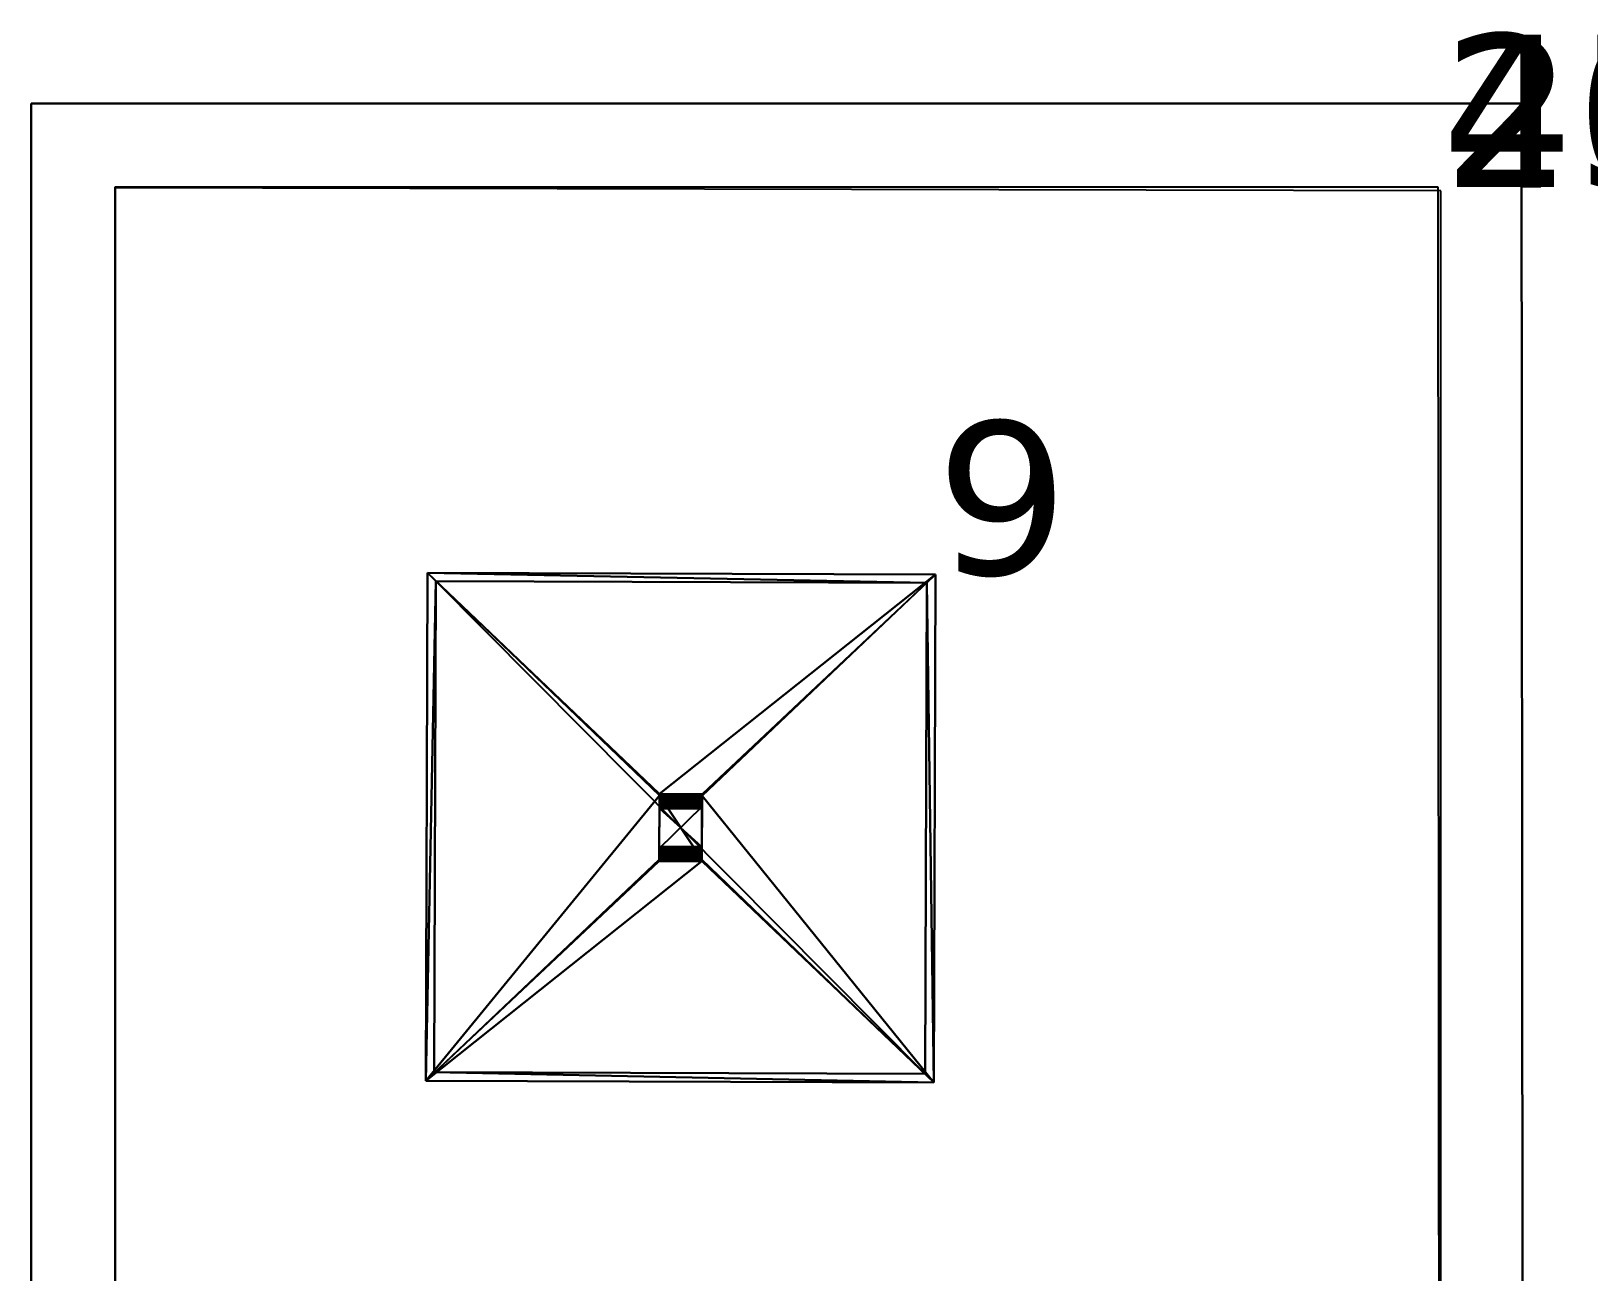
# Model space of a CAD drawing. Header units: inches. Extents: x 0 to 80, y -15 to 299.
# Drawn here: x 19.023 to 20.853, y -8.066 to -6.608 of the extents above; entities that cross this region are included whole.
import ezdxf

# ---------------------------------------------------------------- set-up
doc = ezdxf.new("R2010")
doc.units = ezdxf.units.IN
doc.header["$MEASUREMENT"] = 0
for name, color, linetype, true_color in [('DLX_BLD0_CALC', 3, 'Continuous', 0x00ff00), ('DLX_BLD0_CONT', 7, 'Continuous', 0x969696), ('DLX_BLD0_LUM', 7, 'Continuous', 0xffd400), ('DLX_BLD0_LUMKEY_IDX', 7, 'Continuous', 0x969696), ('DLX_BLD0_RESKEY_IDX', 7, 'Continuous', 0x707070), ('DLX_BLD0_ROOF', 7, 'Continuous', 0x7f7f7f)]:
    doc.layers.add(name, color=color, linetype=linetype, true_color=true_color)
doc.styles.add('TableTextStyle', font='')
doc.styles.get('TableTextStyle').set_extended_font_data('VERDANA.TTF')

msp = doc.modelspace()

# ---------------------------------------------------------------- linework, layer by layer
at = {"layer": 'DLX_BLD0_CALC'}
for points in [[(20.6763, -6.7913, 0), (19.121, -6.7913, 0)], [(19.121, -6.7913, 0), (19.121, -10.8179, 0)], [(20.6802, -11.7192, 0), (20.6763, -6.7913, 0)], [(20.6796, -6.7957, 0), (19.1216, -6.7921, 0)], [(19.1216, -6.7921, 0), (19.1216, -10.8186, 0)], [(20.6796, -11.7186, 0), (20.6796, -6.7957, 0)]]:
    msp.add_polyline3d(points, dxfattribs=at)
at = {"layer": 'DLX_BLD0_CONT'}
for points in [[(20.7743, -6.6931, 0), (19.0228, -6.6931, 0)], [(19.0228, -6.6931, 0), (19.0228, -10.7204, 0)], [(20.7784, -11.8176, 0), (20.7743, -6.6931, 0)]]:
    msp.add_polyline3d(points, dxfattribs=at)
at = {"layer": 'DLX_BLD0_LUM'}
for points in [[(19.4885, -7.2444, 0), (19.4865, -7.8414, 0)], [(19.4865, -7.8414, 0), (19.4885, -7.2444, 0)], [(19.4865, -7.8414, 0), (19.4885, -7.2444, 0)], [(19.4885, -7.2444, 0), (19.4865, -7.8414, 0)], [(19.4885, -7.2444, 0), (19.4865, -7.8414, 0)], [(19.4865, -7.8414, 0), (19.4885, -7.2444, 0)], [(20.0855, -7.2464, 0), (19.4885, -7.2444, 0)], [(19.4885, -7.2444, 0), (20.0855, -7.2464, 0)], [(19.4885, -7.2444, 0), (19.4885, -7.2444, 0)], [(19.4885, -7.2444, 0), (20.0855, -7.2464, 0)], [(20.0855, -7.2464, 0), (19.4885, -7.2444, 0)], [(19.4885, -7.2444, 0), (19.4885, -7.2444, 0)], [(19.7612, -7.5063, 0), (19.4885, -7.2444, 0)], [(20.0855, -7.2464, 0), (19.4885, -7.2444, 0)], [(19.4885, -7.2444, 0), (19.7612, -7.5043, 0)], [(19.4885, -7.2444, 0), (19.7612, -7.5063, 0)], [(19.7612, -7.5043, 0), (19.4885, -7.2444, 0)], [(19.4885, -7.2444, 0), (19.4985, -7.2544, 0)], [(20.0755, -7.2564, 0), (19.4885, -7.2444, 0)], [(19.4885, -7.2444, 0), (20.0855, -7.2464, 0)], [(19.4885, -7.2444, 0), (20.0755, -7.2564, 0)], [(19.4985, -7.2544, 0), (19.4885, -7.2444, 0)], [(19.7612, -7.5043, 0), (20.0855, -7.2464, 0)], [(20.0855, -7.2464, 0), (19.7612, -7.5043, 0)], [(20.0855, -7.2464, 0), (19.8112, -7.5065, 0)], [(19.8112, -7.5065, 0), (20.0855, -7.2464, 0)], [(20.0855, -7.2464, 0), (19.8112, -7.5045, 0)], [(19.8112, -7.5045, 0), (20.0855, -7.2464, 0)], [(20.0855, -7.2464, 0), (20.0755, -7.2564, 0)], [(20.0755, -7.2564, 0), (20.0855, -7.2464, 0)], [(20.0835, -7.8434, 0), (20.0855, -7.2464, 0)], [(20.0855, -7.2464, 0), (20.0835, -7.8434, 0)], [(20.0855, -7.2464, 0), (20.0835, -7.8434, 0)], [(20.0835, -7.8434, 0), (20.0855, -7.2464, 0)], [(20.0835, -7.8434, 0), (20.0855, -7.2464, 0)], [(20.0855, -7.2464, 0), (20.0835, -7.8434, 0)], [(20.0855, -7.2464, 0), (20.0855, -7.2464, 0)], [(20.0855, -7.2464, 0), (20.0855, -7.2464, 0)], [(19.4985, -7.2544, 0), (19.4865, -7.8414, 0)], [(19.4865, -7.8414, 0), (19.4985, -7.2544, 0)], [(19.4966, -7.8314, 0), (19.4985, -7.2544, 0)], [(19.4985, -7.2544, 0), (19.4966, -7.8314, 0)], [(19.4966, -7.8314, 0), (19.4985, -7.2544, 0)], [(19.4966, -7.8314, 0), (19.4985, -7.2544, 0)], [(19.4985, -7.2544, 0), (19.4966, -7.8314, 0)], [(19.4985, -7.2544, 0), (19.4966, -7.8314, 0)], [(20.0736, -7.8334, 0), (19.4985, -7.2544, 0)], [(19.4985, -7.2544, 0), (20.0755, -7.2564, 0)], [(19.4985, -7.2544, 0), (20.0736, -7.8334, 0)], [(19.4985, -7.2544, 0), (19.4985, -7.2544, 0)], [(20.0755, -7.2564, 0), (19.4985, -7.2544, 0)], [(19.4985, -7.2544, 0), (20.0755, -7.2564, 0)], [(19.4985, -7.2544, 0), (19.4985, -7.2544, 0)], [(19.4985, -7.2544, 0), (20.0755, -7.2564, 0)], [(20.0755, -7.2564, 0), (19.4985, -7.2544, 0)], [(20.0755, -7.2564, 0), (19.4985, -7.2544, 0)], [(20.0755, -7.2564, 0), (20.0736, -7.8334, 0)], [(20.0736, -7.8334, 0), (20.0755, -7.2564, 0)], [(20.0755, -7.2564, 0), (20.0736, -7.8334, 0)], [(20.0755, -7.2564, 0), (20.0736, -7.8334, 0)], [(20.0736, -7.8334, 0), (20.0755, -7.2564, 0)], [(20.0736, -7.8334, 0), (20.0755, -7.2564, 0)], [(20.0755, -7.2564, 0), (20.0755, -7.2564, 0)], [(20.0755, -7.2564, 0), (20.0755, -7.2564, 0)], [(20.0755, -7.2564, 0), (20.0835, -7.8434, 0)], [(20.0835, -7.8434, 0), (20.0755, -7.2564, 0)], [(19.7612, -7.5043, 0), (19.7612, -7.5063, 0)], [(19.7612, -7.5063, 0), (19.7612, -7.5043, 0)], [(19.7612, -7.5043, 0), (19.7612, -7.5043, 0)], [(19.7612, -7.5043, 0), (19.7612, -7.5063, 0)], [(19.7612, -7.5063, 0), (19.7612, -7.5043, 0)], [(19.7612, -7.5043, 0), (19.7612, -7.5063, 0)], [(19.7612, -7.5065, 0), (19.7612, -7.5043, 0)], [(19.7612, -7.5045, 0), (19.7612, -7.5043, 0)], [(19.7612, -7.5043, 0), (19.7612, -7.5065, 0)], [(19.7612, -7.5043, 0), (19.8112, -7.5047, 0)], [(19.8112, -7.5045, 0), (19.7612, -7.5043, 0)], [(19.8112, -7.5047, 0), (19.7612, -7.5043, 0)], [(19.7612, -7.5043, 0), (19.7612, -7.5045, 0)], [(19.8112, -7.5045, 0), (19.7612, -7.5043, 0)], [(19.7612, -7.5043, 0), (19.8112, -7.5045, 0)], [(19.7612, -7.5043, 0), (19.7612, -7.5043, 0)], [(19.7612, -7.5043, 0), (19.8112, -7.5045, 0)], [(19.8112, -7.5045, 0), (19.7612, -7.5043, 0)], [(19.7612, -7.5043, 0), (19.8112, -7.5045, 0)], [(19.7612, -7.5063, 0), (19.7612, -7.5043, 0)], [(19.7612, -7.5045, 0), (19.7612, -7.5065, 0)], [(19.7612, -7.5072, 0), (19.7612, -7.5045, 0)], [(19.7612, -7.5065, 0), (19.7612, -7.5045, 0)], [(19.7612, -7.5052, 0), (19.7612, -7.5045, 0)], [(19.7612, -7.5045, 0), (19.7612, -7.5072, 0)], [(19.7612, -7.5045, 0), (19.8112, -7.5054, 0)], [(19.8112, -7.5047, 0), (19.7612, -7.5045, 0)], [(19.7612, -7.5045, 0), (19.8112, -7.5047, 0)], [(19.8112, -7.5054, 0), (19.7612, -7.5045, 0)], [(19.7612, -7.5045, 0), (19.7612, -7.5052, 0)], [(19.7612, -7.5052, 0), (19.7612, -7.5072, 0)], [(19.7612, -7.5083, 0), (19.7612, -7.5052, 0)], [(19.7612, -7.5072, 0), (19.7612, -7.5052, 0)], [(19.7612, -7.5063, 0), (19.7612, -7.5052, 0)], [(19.7612, -7.5052, 0), (19.7612, -7.5083, 0)], [(19.7612, -7.5052, 0), (19.8112, -7.5065, 0)], [(19.8112, -7.5054, 0), (19.7612, -7.5052, 0)], [(19.7612, -7.5052, 0), (19.8112, -7.5054, 0)], [(19.8112, -7.5065, 0), (19.7612, -7.5052, 0)], [(19.7612, -7.5052, 0), (19.7612, -7.5063, 0)], [(19.8112, -7.5054, 0), (19.8111, -7.5085, 0)], [(19.8111, -7.5085, 0), (19.8112, -7.5054, 0)], [(19.8112, -7.5047, 0), (19.8112, -7.5045, 0)], [(19.8112, -7.5045, 0), (19.8112, -7.5045, 0)], [(19.8112, -7.5045, 0), (19.8112, -7.5045, 0)], [(19.8112, -7.5045, 0), (19.8112, -7.5065, 0)], [(19.8112, -7.5065, 0), (19.8112, -7.5045, 0)], [(19.8112, -7.5045, 0), (19.8112, -7.5065, 0)], [(19.8112, -7.5065, 0), (19.8112, -7.5045, 0)], [(19.8112, -7.5045, 0), (19.8112, -7.5067, 0)], [(19.8112, -7.5065, 0), (19.8112, -7.5045, 0)], [(19.8112, -7.5067, 0), (19.8112, -7.5045, 0)], [(19.8112, -7.5045, 0), (19.8112, -7.5047, 0)], [(19.8112, -7.5045, 0), (19.8112, -7.5065, 0)], [(19.8112, -7.5054, 0), (19.8112, -7.5047, 0)], [(19.8112, -7.5047, 0), (19.8112, -7.5074, 0)], [(19.8112, -7.5067, 0), (19.8112, -7.5047, 0)], [(19.8112, -7.5047, 0), (19.8112, -7.5067, 0)], [(19.8112, -7.5074, 0), (19.8112, -7.5047, 0)], [(19.8112, -7.5047, 0), (19.8112, -7.5054, 0)], [(19.8112, -7.5065, 0), (19.8112, -7.5054, 0)], [(19.8112, -7.5074, 0), (19.8112, -7.5054, 0)], [(19.8112, -7.5054, 0), (19.8112, -7.5074, 0)], [(19.8112, -7.5054, 0), (19.8112, -7.5065, 0)], [(19.4865, -7.8414, 0), (19.7612, -7.5063, 0)], [(19.7612, -7.5063, 0), (19.4865, -7.8414, 0)], [(19.7612, -7.5063, 0), (19.7609, -7.5813, 0)], [(19.7609, -7.5813, 0), (19.7612, -7.5063, 0)], [(19.7609, -7.5683, 0), (19.7611, -7.5193, 0)], [(19.7611, -7.5193, 0), (19.7609, -7.5683, 0)], [(19.8111, -7.5195, 0), (19.7609, -7.5683, 0)], [(19.7609, -7.5683, 0), (19.8111, -7.5195, 0)], [(19.761, -7.5663, 0), (19.7611, -7.5193, 0)], [(19.7611, -7.5193, 0), (19.761, -7.5663, 0)], [(19.7611, -7.5213, 0), (19.761, -7.5663, 0)], [(19.761, -7.5663, 0), (19.7611, -7.5213, 0)], [(19.7611, -7.5098, 0), (19.7612, -7.5063, 0)], [(19.7612, -7.5063, 0), (19.7611, -7.5098, 0)], [(19.7612, -7.5078, 0), (19.7611, -7.5098, 0)], [(19.7611, -7.5117, 0), (19.7612, -7.5078, 0)], [(19.7611, -7.5098, 0), (19.7612, -7.5078, 0)], [(19.7611, -7.5097, 0), (19.7612, -7.5078, 0)], [(19.7612, -7.5078, 0), (19.7611, -7.5117, 0)], [(19.7612, -7.5078, 0), (19.7611, -7.5097, 0)], [(19.7612, -7.5083, 0), (19.7611, -7.5098, 0)], [(19.7611, -7.5098, 0), (19.7612, -7.5083, 0)], [(19.7611, -7.5117, 0), (19.7611, -7.5097, 0)], [(19.7611, -7.5118, 0), (19.7611, -7.5097, 0)], [(19.7611, -7.5097, 0), (19.7611, -7.5117, 0)], [(19.7611, -7.5097, 0), (19.8111, -7.512, 0)], [(19.8111, -7.5098, 0), (19.7611, -7.5097, 0)], [(19.7611, -7.5097, 0), (19.8111, -7.5098, 0)], [(19.8111, -7.512, 0), (19.7611, -7.5097, 0)], [(19.7611, -7.5097, 0), (19.7611, -7.5118, 0)], [(19.7611, -7.5098, 0), (19.7611, -7.5117, 0)], [(19.8111, -7.51, 0), (19.7611, -7.5098, 0)], [(19.7611, -7.5117, 0), (19.7611, -7.5098, 0)], [(19.7611, -7.5098, 0), (19.8111, -7.5118, 0)], [(19.8111, -7.5118, 0), (19.7611, -7.5098, 0)], [(19.7611, -7.5098, 0), (19.8111, -7.51, 0)], [(19.7611, -7.5118, 0), (19.7611, -7.5117, 0)], [(19.7611, -7.5117, 0), (19.7611, -7.5138, 0)], [(19.7611, -7.5117, 0), (19.7611, -7.5118, 0)], [(19.8111, -7.5118, 0), (19.7611, -7.5117, 0)], [(19.7611, -7.5138, 0), (19.7611, -7.5117, 0)], [(19.7611, -7.5117, 0), (19.8111, -7.514, 0)], [(19.8111, -7.514, 0), (19.7611, -7.5117, 0)], [(19.7611, -7.5117, 0), (19.8111, -7.5118, 0)], [(19.7611, -7.5138, 0), (19.7611, -7.5118, 0)], [(19.7611, -7.5142, 0), (19.7611, -7.5118, 0)], [(19.7611, -7.5118, 0), (19.7611, -7.5138, 0)], [(19.7611, -7.5118, 0), (19.8111, -7.5143, 0)], [(19.8111, -7.512, 0), (19.7611, -7.5118, 0)], [(19.7611, -7.5118, 0), (19.8111, -7.512, 0)], [(19.8111, -7.5143, 0), (19.7611, -7.5118, 0)], [(19.7611, -7.5118, 0), (19.7611, -7.5142, 0)], [(19.7611, -7.5142, 0), (19.7611, -7.5138, 0)], [(19.7611, -7.5138, 0), (19.7611, -7.5162, 0)], [(19.7611, -7.5138, 0), (19.7611, -7.5142, 0)], [(19.8111, -7.514, 0), (19.7611, -7.5138, 0)], [(19.7611, -7.5162, 0), (19.7611, -7.5138, 0)], [(19.7611, -7.5138, 0), (19.8111, -7.5163, 0)], [(19.8111, -7.5163, 0), (19.7611, -7.5138, 0)], [(19.7611, -7.5138, 0), (19.8111, -7.514, 0)], [(19.7611, -7.5162, 0), (19.7611, -7.5142, 0)], [(19.7611, -7.5167, 0), (19.7611, -7.5142, 0)], [(19.7611, -7.5142, 0), (19.7611, -7.5162, 0)], [(19.7611, -7.5142, 0), (19.8111, -7.5169, 0)], [(19.8111, -7.5143, 0), (19.7611, -7.5142, 0)], [(19.7611, -7.5142, 0), (19.8111, -7.5143, 0)], [(19.8111, -7.5169, 0), (19.7611, -7.5142, 0)], [(19.7611, -7.5142, 0), (19.7611, -7.5167, 0)], [(19.7611, -7.5167, 0), (19.7611, -7.5162, 0)], [(19.7611, -7.5162, 0), (19.7611, -7.5187, 0)], [(19.7611, -7.5162, 0), (19.7611, -7.5167, 0)], [(19.8111, -7.5163, 0), (19.7611, -7.5162, 0)], [(19.7611, -7.5187, 0), (19.7611, -7.5162, 0)], [(19.7611, -7.5162, 0), (19.8111, -7.5189, 0)], [(19.8111, -7.5189, 0), (19.7611, -7.5162, 0)], [(19.7611, -7.5162, 0), (19.8111, -7.5163, 0)], [(19.7611, -7.5187, 0), (19.7611, -7.5167, 0)], [(19.7611, -7.5193, 0), (19.7611, -7.5167, 0)], [(19.7611, -7.5167, 0), (19.7611, -7.5187, 0)], [(19.7611, -7.5167, 0), (19.7611, -7.5193, 0)], [(19.8111, -7.5169, 0), (19.7611, -7.5167, 0)], [(19.7611, -7.5167, 0), (19.8111, -7.5169, 0)], [(19.8111, -7.5169, 0), (19.7611, -7.5193, 0)], [(19.7611, -7.5193, 0), (19.8111, -7.5169, 0)], [(19.7611, -7.5193, 0), (19.7611, -7.5187, 0)], [(19.7611, -7.5187, 0), (19.7611, -7.5213, 0)], [(19.7611, -7.5187, 0), (19.7611, -7.5193, 0)], [(19.8111, -7.5189, 0), (19.7611, -7.5187, 0)], [(19.7611, -7.5213, 0), (19.7611, -7.5187, 0)], [(19.7611, -7.5187, 0), (19.8111, -7.5215, 0)], [(19.8111, -7.5215, 0), (19.7611, -7.5187, 0)], [(19.7611, -7.5187, 0), (19.8111, -7.5189, 0)], [(19.7611, -7.5193, 0), (19.7611, -7.5213, 0)], [(19.7611, -7.5213, 0), (19.7611, -7.5193, 0)], [(19.8111, -7.5195, 0), (19.7611, -7.5193, 0)], [(19.7611, -7.5193, 0), (19.8111, -7.5195, 0)], [(19.8111, -7.5215, 0), (19.7611, -7.5213, 0)], [(19.811, -7.5665, 0), (19.7611, -7.5213, 0)], [(19.7611, -7.5213, 0), (19.8111, -7.5215, 0)], [(19.7611, -7.5213, 0), (19.811, -7.5665, 0)], [(19.7612, -7.5063, 0), (19.7612, -7.5063, 0)], [(19.7612, -7.5063, 0), (19.7612, -7.5065, 0)], [(19.7612, -7.5063, 0), (19.7612, -7.5083, 0)], [(19.7612, -7.5083, 0), (19.7612, -7.5063, 0)], [(19.7612, -7.5078, 0), (19.7612, -7.5063, 0)], [(19.7612, -7.5063, 0), (19.8112, -7.508, 0)], [(19.8112, -7.5065, 0), (19.7612, -7.5063, 0)], [(19.7612, -7.5063, 0), (19.8112, -7.5065, 0)], [(19.8112, -7.508, 0), (19.7612, -7.5063, 0)], [(19.7612, -7.5063, 0), (19.7612, -7.5078, 0)], [(19.8112, -7.5065, 0), (19.7612, -7.5063, 0)], [(19.7612, -7.5063, 0), (19.8112, -7.5065, 0)], [(19.7612, -7.5063, 0), (19.7612, -7.5063, 0)], [(19.7612, -7.5063, 0), (19.8112, -7.5065, 0)], [(19.8112, -7.5065, 0), (19.7612, -7.5063, 0)], [(19.7612, -7.5065, 0), (19.7612, -7.5063, 0)], [(19.7612, -7.5063, 0), (19.8112, -7.5067, 0)], [(19.8112, -7.5067, 0), (19.7612, -7.5063, 0)], [(19.7612, -7.5063, 0), (19.8112, -7.5065, 0)], [(19.8109, -7.5815, 0), (19.7612, -7.5063, 0)], [(19.8112, -7.5065, 0), (19.7612, -7.5063, 0)], [(19.7612, -7.5063, 0), (19.8109, -7.5815, 0)], [(19.7612, -7.5065, 0), (19.7612, -7.5072, 0)], [(19.8112, -7.5067, 0), (19.7612, -7.5065, 0)], [(19.7612, -7.5072, 0), (19.7612, -7.5065, 0)], [(19.7612, -7.5065, 0), (19.8112, -7.5074, 0)], [(19.8112, -7.5074, 0), (19.7612, -7.5065, 0)], [(19.7612, -7.5065, 0), (19.8112, -7.5067, 0)], [(19.7612, -7.5072, 0), (19.7612, -7.5083, 0)], [(19.8112, -7.5074, 0), (19.7612, -7.5072, 0)], [(19.7612, -7.5083, 0), (19.7612, -7.5072, 0)], [(19.7612, -7.5072, 0), (19.8111, -7.5085, 0)], [(19.8111, -7.5085, 0), (19.7612, -7.5072, 0)], [(19.7612, -7.5072, 0), (19.8112, -7.5074, 0)], [(19.7612, -7.5078, 0), (19.8111, -7.5098, 0)], [(19.8112, -7.508, 0), (19.7612, -7.5078, 0)], [(19.7612, -7.5078, 0), (19.8112, -7.508, 0)], [(19.8111, -7.5098, 0), (19.7612, -7.5078, 0)], [(19.8111, -7.5085, 0), (19.7612, -7.5083, 0)], [(19.7612, -7.5083, 0), (19.8111, -7.51, 0)], [(19.8111, -7.51, 0), (19.7612, -7.5083, 0)], [(19.7612, -7.5083, 0), (19.8111, -7.5085, 0)], [(19.8112, -7.5065, 0), (19.8109, -7.5815, 0)], [(19.8109, -7.5815, 0), (19.8112, -7.5065, 0)], [(19.8109, -7.5685, 0), (19.8111, -7.5195, 0)], [(19.8111, -7.5195, 0), (19.8109, -7.5685, 0)], [(19.8111, -7.5195, 0), (19.811, -7.5665, 0)], [(19.811, -7.5665, 0), (19.8111, -7.5195, 0)], [(19.8111, -7.5215, 0), (19.811, -7.5665, 0)], [(19.811, -7.5665, 0), (19.8111, -7.5215, 0)], [(19.8112, -7.5065, 0), (19.8111, -7.51, 0)], [(19.8111, -7.5085, 0), (19.8112, -7.5065, 0)], [(19.8112, -7.5065, 0), (19.8111, -7.5085, 0)], [(19.8111, -7.51, 0), (19.8112, -7.5065, 0)], [(19.8112, -7.5074, 0), (19.8111, -7.5085, 0)], [(19.8111, -7.5085, 0), (19.8112, -7.5074, 0)], [(19.8111, -7.5098, 0), (19.8112, -7.508, 0)], [(19.8112, -7.508, 0), (19.8111, -7.5118, 0)], [(19.8111, -7.51, 0), (19.8112, -7.508, 0)], [(19.8112, -7.508, 0), (19.8111, -7.51, 0)], [(19.8111, -7.5118, 0), (19.8112, -7.508, 0)], [(19.8112, -7.508, 0), (19.8111, -7.5098, 0)], [(19.8111, -7.5085, 0), (19.8111, -7.51, 0)], [(19.8111, -7.51, 0), (19.8111, -7.5085, 0)], [(19.8111, -7.512, 0), (19.8111, -7.5098, 0)], [(19.8111, -7.5098, 0), (19.8111, -7.5118, 0)], [(19.8111, -7.5118, 0), (19.8111, -7.5098, 0)], [(19.8111, -7.5098, 0), (19.8111, -7.512, 0)], [(19.8111, -7.51, 0), (19.8111, -7.5118, 0)], [(19.8111, -7.5118, 0), (19.8111, -7.51, 0)], [(19.8111, -7.5118, 0), (19.8111, -7.514, 0)], [(19.8111, -7.514, 0), (19.8111, -7.5118, 0)], [(19.8111, -7.5118, 0), (19.8111, -7.512, 0)], [(19.8111, -7.512, 0), (19.8111, -7.5118, 0)], [(19.8111, -7.5143, 0), (19.8111, -7.512, 0)], [(19.8111, -7.512, 0), (19.8111, -7.514, 0)], [(19.8111, -7.514, 0), (19.8111, -7.512, 0)], [(19.8111, -7.512, 0), (19.8111, -7.5143, 0)], [(19.8111, -7.514, 0), (19.8111, -7.5163, 0)], [(19.8111, -7.5163, 0), (19.8111, -7.514, 0)], [(19.8111, -7.514, 0), (19.8111, -7.5143, 0)], [(19.8111, -7.5143, 0), (19.8111, -7.514, 0)], [(19.8111, -7.5169, 0), (19.8111, -7.5143, 0)], [(19.8111, -7.5143, 0), (19.8111, -7.5163, 0)], [(19.8111, -7.5163, 0), (19.8111, -7.5143, 0)], [(19.8111, -7.5143, 0), (19.8111, -7.5169, 0)], [(19.8111, -7.5163, 0), (19.8111, -7.5189, 0)], [(19.8111, -7.5189, 0), (19.8111, -7.5163, 0)], [(19.8111, -7.5163, 0), (19.8111, -7.5169, 0)], [(19.8111, -7.5169, 0), (19.8111, -7.5163, 0)], [(19.8111, -7.5195, 0), (19.8111, -7.5169, 0)], [(19.8111, -7.5169, 0), (19.8111, -7.5189, 0)], [(19.8111, -7.5189, 0), (19.8111, -7.5169, 0)], [(19.8111, -7.5169, 0), (19.8111, -7.5195, 0)], [(19.8111, -7.5189, 0), (19.8111, -7.5215, 0)], [(19.8111, -7.5215, 0), (19.8111, -7.5189, 0)], [(19.8111, -7.5189, 0), (19.8111, -7.5195, 0)], [(19.8111, -7.5195, 0), (19.8111, -7.5189, 0)], [(19.8111, -7.5215, 0), (19.8111, -7.5195, 0)], [(19.8111, -7.5195, 0), (19.8111, -7.5215, 0)], [(19.8112, -7.508, 0), (19.8112, -7.5065, 0)], [(19.8112, -7.5065, 0), (19.8112, -7.5065, 0)], [(19.8112, -7.5065, 0), (19.8112, -7.5067, 0)], [(19.8112, -7.5065, 0), (19.8112, -7.5065, 0)], [(19.8112, -7.5067, 0), (19.8112, -7.5065, 0)], [(19.8112, -7.5065, 0), (19.8112, -7.508, 0)], [(20.0835, -7.8434, 0), (19.8112, -7.5065, 0)], [(19.8112, -7.5065, 0), (20.0835, -7.8434, 0)], [(19.8112, -7.5067, 0), (19.8112, -7.5074, 0)], [(19.8112, -7.5074, 0), (19.8112, -7.5067, 0)], [(19.7609, -7.5683, 0), (19.761, -7.5663, 0)], [(19.761, -7.5663, 0), (19.7609, -7.5689, 0)], [(19.761, -7.5663, 0), (19.7609, -7.5683, 0)], [(19.7609, -7.5689, 0), (19.761, -7.5663, 0)], [(19.7609, -7.5689, 0), (19.7609, -7.5683, 0)], [(19.7609, -7.5709, 0), (19.7609, -7.5683, 0)], [(19.7609, -7.5683, 0), (19.7609, -7.5689, 0)], [(19.7609, -7.5683, 0), (19.8109, -7.5711, 0)], [(19.8109, -7.5685, 0), (19.7609, -7.5683, 0)], [(19.8109, -7.5711, 0), (19.7609, -7.5683, 0)], [(19.7609, -7.5683, 0), (19.7609, -7.5709, 0)], [(19.7609, -7.5683, 0), (19.8109, -7.5685, 0)], [(19.7609, -7.5709, 0), (19.7609, -7.5689, 0)], [(19.7609, -7.5689, 0), (19.7609, -7.5714, 0)], [(19.7609, -7.5689, 0), (19.7609, -7.5709, 0)], [(19.8109, -7.5691, 0), (19.7609, -7.5689, 0)], [(19.7609, -7.5714, 0), (19.7609, -7.5689, 0)], [(19.7609, -7.5689, 0), (19.8109, -7.5716, 0)], [(19.8109, -7.5716, 0), (19.7609, -7.5689, 0)], [(19.7609, -7.5689, 0), (19.8109, -7.5691, 0)], [(19.7609, -7.5714, 0), (19.7609, -7.5709, 0)], [(19.7609, -7.5734, 0), (19.7609, -7.5709, 0)], [(19.7609, -7.5709, 0), (19.7609, -7.5714, 0)], [(19.7609, -7.5709, 0), (19.8109, -7.5736, 0)], [(19.8109, -7.5711, 0), (19.7609, -7.5709, 0)], [(19.7609, -7.5709, 0), (19.8109, -7.5711, 0)], [(19.8109, -7.5736, 0), (19.7609, -7.5709, 0)], [(19.7609, -7.5709, 0), (19.7609, -7.5734, 0)], [(19.7609, -7.5734, 0), (19.7609, -7.5714, 0)], [(19.7609, -7.5714, 0), (19.7609, -7.5738, 0)], [(19.7609, -7.5714, 0), (19.7609, -7.5734, 0)], [(19.8109, -7.5716, 0), (19.7609, -7.5714, 0)], [(19.7609, -7.5738, 0), (19.7609, -7.5714, 0)], [(19.7609, -7.5714, 0), (19.8109, -7.574, 0)], [(19.8109, -7.574, 0), (19.7609, -7.5714, 0)], [(19.7609, -7.5714, 0), (19.8109, -7.5716, 0)], [(19.7609, -7.5738, 0), (19.7609, -7.5734, 0)], [(19.7609, -7.5758, 0), (19.7609, -7.5734, 0)], [(19.7609, -7.5734, 0), (19.7609, -7.5738, 0)], [(19.7609, -7.5734, 0), (19.8109, -7.576, 0)], [(19.8109, -7.5736, 0), (19.7609, -7.5734, 0)], [(19.7609, -7.5734, 0), (19.8109, -7.5736, 0)], [(19.8109, -7.576, 0), (19.7609, -7.5734, 0)], [(19.7609, -7.5734, 0), (19.7609, -7.5758, 0)], [(19.7609, -7.5758, 0), (19.7609, -7.5738, 0)], [(19.7609, -7.5738, 0), (19.7609, -7.5759, 0)], [(19.7609, -7.5738, 0), (19.7609, -7.5758, 0)], [(19.8109, -7.574, 0), (19.7609, -7.5738, 0)], [(19.7609, -7.5759, 0), (19.7609, -7.5738, 0)], [(19.7609, -7.5738, 0), (19.8109, -7.5761, 0)], [(19.8109, -7.5761, 0), (19.7609, -7.5738, 0)], [(19.7609, -7.5738, 0), (19.8109, -7.574, 0)], [(19.7609, -7.5759, 0), (19.7609, -7.5758, 0)], [(19.7609, -7.5779, 0), (19.7609, -7.5758, 0)], [(19.7609, -7.5758, 0), (19.7609, -7.5759, 0)], [(19.7609, -7.5758, 0), (19.8109, -7.5781, 0)], [(19.8109, -7.576, 0), (19.7609, -7.5758, 0)], [(19.7609, -7.5758, 0), (19.8109, -7.576, 0)], [(19.8109, -7.5781, 0), (19.7609, -7.5758, 0)], [(19.7609, -7.5758, 0), (19.7609, -7.5779, 0)], [(19.7609, -7.5779, 0), (19.7609, -7.5759, 0)], [(19.7609, -7.5759, 0), (19.7609, -7.5778, 0)], [(19.7609, -7.5759, 0), (19.7609, -7.5779, 0)], [(19.8109, -7.5761, 0), (19.7609, -7.5759, 0)], [(19.7609, -7.5778, 0), (19.7609, -7.5759, 0)], [(19.7609, -7.5759, 0), (19.8109, -7.578, 0)], [(19.8109, -7.578, 0), (19.7609, -7.5759, 0)], [(19.7609, -7.5759, 0), (19.8109, -7.5761, 0)], [(19.7609, -7.5778, 0), (19.7609, -7.5779, 0)], [(19.7609, -7.5813, 0), (19.7609, -7.5778, 0)], [(19.7609, -7.5778, 0), (19.7609, -7.5793, 0)], [(19.7609, -7.5779, 0), (19.7609, -7.5778, 0)], [(19.7609, -7.5778, 0), (19.7609, -7.5798, 0)], [(19.7609, -7.5798, 0), (19.7609, -7.5778, 0)], [(19.7609, -7.5778, 0), (19.7609, -7.5813, 0)], [(19.8109, -7.578, 0), (19.7609, -7.5778, 0)], [(19.7609, -7.5793, 0), (19.7609, -7.5778, 0)], [(19.7609, -7.5778, 0), (19.8109, -7.5795, 0)], [(19.8109, -7.5795, 0), (19.7609, -7.5778, 0)], [(19.7609, -7.5778, 0), (19.8109, -7.578, 0)], [(19.7609, -7.5798, 0), (19.7609, -7.5779, 0)], [(19.7609, -7.5779, 0), (19.8109, -7.58, 0)], [(19.8109, -7.5781, 0), (19.7609, -7.5779, 0)], [(19.7609, -7.5779, 0), (19.8109, -7.5781, 0)], [(19.8109, -7.58, 0), (19.7609, -7.5779, 0)], [(19.7609, -7.5779, 0), (19.7609, -7.5798, 0)], [(19.811, -7.5665, 0), (19.761, -7.5663, 0)], [(19.761, -7.5663, 0), (19.8109, -7.5691, 0)], [(19.8109, -7.5691, 0), (19.761, -7.5663, 0)], [(19.761, -7.5663, 0), (19.811, -7.5665, 0)], [(19.811, -7.5665, 0), (19.8109, -7.5691, 0)], [(19.8109, -7.5691, 0), (19.811, -7.5665, 0)], [(19.811, -7.5665, 0), (19.8109, -7.5685, 0)], [(19.8109, -7.5685, 0), (19.811, -7.5665, 0)], [(19.8109, -7.5711, 0), (19.8109, -7.5685, 0)], [(19.8109, -7.5685, 0), (19.8109, -7.5691, 0)], [(19.8109, -7.5691, 0), (19.8109, -7.5685, 0)], [(19.8109, -7.5685, 0), (19.8109, -7.5711, 0)], [(19.8109, -7.5691, 0), (19.8109, -7.5716, 0)], [(19.8109, -7.5716, 0), (19.8109, -7.5691, 0)], [(19.8109, -7.5691, 0), (19.8109, -7.5711, 0)], [(19.8109, -7.5711, 0), (19.8109, -7.5691, 0)], [(19.8109, -7.5736, 0), (19.8109, -7.5711, 0)], [(19.8109, -7.5711, 0), (19.8109, -7.5716, 0)], [(19.8109, -7.5716, 0), (19.8109, -7.5711, 0)], [(19.8109, -7.5711, 0), (19.8109, -7.5736, 0)], [(19.8109, -7.5716, 0), (19.8109, -7.574, 0)], [(19.8109, -7.574, 0), (19.8109, -7.5716, 0)], [(19.8109, -7.5716, 0), (19.8109, -7.5736, 0)], [(19.8109, -7.5736, 0), (19.8109, -7.5716, 0)], [(19.8109, -7.576, 0), (19.8109, -7.5736, 0)], [(19.8109, -7.5736, 0), (19.8109, -7.574, 0)], [(19.8109, -7.574, 0), (19.8109, -7.5736, 0)], [(19.8109, -7.5736, 0), (19.8109, -7.576, 0)], [(19.8109, -7.574, 0), (19.8109, -7.5761, 0)], [(19.8109, -7.5761, 0), (19.8109, -7.574, 0)], [(19.8109, -7.574, 0), (19.8109, -7.576, 0)], [(19.8109, -7.576, 0), (19.8109, -7.574, 0)], [(19.8109, -7.5781, 0), (19.8109, -7.576, 0)], [(19.8109, -7.576, 0), (19.8109, -7.5761, 0)], [(19.8109, -7.5761, 0), (19.8109, -7.576, 0)], [(19.8109, -7.576, 0), (19.8109, -7.5781, 0)], [(19.8109, -7.5761, 0), (19.8109, -7.578, 0)], [(19.8109, -7.578, 0), (19.8109, -7.5761, 0)], [(19.8109, -7.5761, 0), (19.8109, -7.5781, 0)], [(19.8109, -7.5781, 0), (19.8109, -7.5761, 0)], [(19.8109, -7.578, 0), (19.8109, -7.5795, 0)], [(19.8109, -7.5781, 0), (19.8109, -7.578, 0)], [(19.8109, -7.5795, 0), (19.8109, -7.578, 0)], [(19.8109, -7.578, 0), (19.8109, -7.5815, 0)], [(19.8109, -7.58, 0), (19.8109, -7.578, 0)], [(19.8109, -7.578, 0), (19.8109, -7.5781, 0)], [(19.8109, -7.5815, 0), (19.8109, -7.578, 0)], [(19.8109, -7.578, 0), (19.8109, -7.58, 0)], [(19.8109, -7.58, 0), (19.8109, -7.5781, 0)], [(19.8109, -7.5781, 0), (19.8109, -7.58, 0)], [(19.7609, -7.5813, 0), (19.4865, -7.8414, 0)], [(19.4865, -7.8414, 0), (19.7609, -7.5813, 0)], [(19.7609, -7.5833, 0), (19.4865, -7.8414, 0)], [(19.4865, -7.8414, 0), (19.7609, -7.5833, 0)], [(19.8109, -7.5835, 0), (19.4865, -7.8414, 0)], [(19.4865, -7.8414, 0), (19.8109, -7.5835, 0)], [(19.7609, -7.5793, 0), (19.7609, -7.5813, 0)], [(19.7609, -7.5824, 0), (19.7609, -7.5793, 0)], [(19.7609, -7.5793, 0), (19.7609, -7.5804, 0)], [(19.7609, -7.5813, 0), (19.7609, -7.5793, 0)], [(19.7609, -7.5793, 0), (19.7609, -7.5824, 0)], [(19.8109, -7.5795, 0), (19.7609, -7.5793, 0)], [(19.7609, -7.5804, 0), (19.7609, -7.5793, 0)], [(19.7609, -7.5793, 0), (19.8109, -7.5806, 0)], [(19.8109, -7.5806, 0), (19.7609, -7.5793, 0)], [(19.7609, -7.5793, 0), (19.8109, -7.5795, 0)], [(19.7609, -7.5813, 0), (19.7609, -7.5798, 0)], [(19.7609, -7.5798, 0), (19.8109, -7.5815, 0)], [(19.8109, -7.58, 0), (19.7609, -7.5798, 0)], [(19.7609, -7.5798, 0), (19.8109, -7.58, 0)], [(19.8109, -7.5815, 0), (19.7609, -7.5798, 0)], [(19.7609, -7.5798, 0), (19.7609, -7.5813, 0)], [(19.7609, -7.5804, 0), (19.7609, -7.5824, 0)], [(19.7609, -7.5831, 0), (19.7609, -7.5804, 0)], [(19.7609, -7.5804, 0), (19.7609, -7.5811, 0)], [(19.7609, -7.5824, 0), (19.7609, -7.5804, 0)], [(19.7609, -7.5804, 0), (19.7609, -7.5831, 0)], [(19.8109, -7.5806, 0), (19.7609, -7.5804, 0)], [(19.7609, -7.5811, 0), (19.7609, -7.5804, 0)], [(19.7609, -7.5804, 0), (19.8109, -7.5812, 0)], [(19.8109, -7.5812, 0), (19.7609, -7.5804, 0)], [(19.7609, -7.5804, 0), (19.8109, -7.5806, 0)], [(19.7609, -7.5811, 0), (19.7609, -7.5831, 0)], [(19.7609, -7.5833, 0), (19.7609, -7.5811, 0)], [(19.7609, -7.5811, 0), (19.7609, -7.5813, 0)], [(19.7609, -7.5831, 0), (19.7609, -7.5811, 0)], [(19.7609, -7.5811, 0), (19.7609, -7.5833, 0)], [(19.8109, -7.5812, 0), (19.7609, -7.5811, 0)], [(19.7609, -7.5813, 0), (19.7609, -7.5811, 0)], [(19.7609, -7.5811, 0), (19.8109, -7.5815, 0)], [(19.8109, -7.5815, 0), (19.7609, -7.5811, 0)], [(19.7609, -7.5811, 0), (19.8109, -7.5812, 0)], [(19.7609, -7.5813, 0), (19.7609, -7.5833, 0)], [(19.7609, -7.5824, 0), (19.7609, -7.5813, 0)], [(19.7609, -7.5833, 0), (19.7609, -7.5813, 0)], [(19.7609, -7.5813, 0), (19.7609, -7.5833, 0)], [(19.7609, -7.5813, 0), (19.7609, -7.5833, 0)], [(19.7609, -7.5833, 0), (19.7609, -7.5813, 0)], [(19.7609, -7.5813, 0), (19.7609, -7.5813, 0)], [(19.7609, -7.5813, 0), (19.8109, -7.5826, 0)], [(19.8109, -7.5815, 0), (19.7609, -7.5813, 0)], [(19.7609, -7.5813, 0), (19.8109, -7.5815, 0)], [(19.8109, -7.5826, 0), (19.7609, -7.5813, 0)], [(19.7609, -7.5813, 0), (19.7609, -7.5824, 0)], [(19.8109, -7.5815, 0), (19.7609, -7.5813, 0)], [(19.8109, -7.5815, 0), (19.7609, -7.5813, 0)], [(19.7609, -7.5813, 0), (19.8109, -7.5815, 0)], [(19.7609, -7.5813, 0), (19.7609, -7.5813, 0)], [(19.7609, -7.5813, 0), (19.8109, -7.5815, 0)], [(19.8109, -7.5815, 0), (19.7609, -7.5813, 0)], [(19.7609, -7.5813, 0), (19.8109, -7.5815, 0)], [(19.7609, -7.5833, 0), (19.7609, -7.5813, 0)], [(19.7609, -7.5831, 0), (19.7609, -7.5824, 0)], [(19.7609, -7.5824, 0), (19.8109, -7.5832, 0)], [(19.8109, -7.5826, 0), (19.7609, -7.5824, 0)], [(19.7609, -7.5824, 0), (19.8109, -7.5826, 0)], [(19.8109, -7.5832, 0), (19.7609, -7.5824, 0)], [(19.7609, -7.5824, 0), (19.7609, -7.5831, 0)], [(19.7609, -7.5833, 0), (19.7609, -7.5831, 0)], [(19.7609, -7.5831, 0), (19.7609, -7.5833, 0)], [(19.8109, -7.5832, 0), (19.7609, -7.5831, 0)], [(19.7609, -7.5831, 0), (19.8109, -7.5832, 0)], [(19.8109, -7.5832, 0), (19.7609, -7.5833, 0)], [(19.7609, -7.5833, 0), (19.8109, -7.5832, 0)], [(19.7609, -7.5833, 0), (19.7609, -7.5833, 0)], [(19.8109, -7.5835, 0), (19.7609, -7.5833, 0)], [(19.7609, -7.5833, 0), (19.8109, -7.5835, 0)], [(19.7609, -7.5833, 0), (19.7609, -7.5833, 0)], [(19.7609, -7.5833, 0), (19.8109, -7.5835, 0)], [(19.8109, -7.5835, 0), (19.7609, -7.5833, 0)], [(19.7609, -7.5833, 0), (19.8109, -7.5835, 0)], [(19.8109, -7.5835, 0), (19.7609, -7.5833, 0)], [(19.8109, -7.5795, 0), (19.8109, -7.5806, 0)], [(19.8109, -7.5815, 0), (19.8109, -7.5795, 0)], [(19.8109, -7.5806, 0), (19.8109, -7.5795, 0)], [(19.8109, -7.5795, 0), (19.8109, -7.5826, 0)], [(19.8109, -7.5826, 0), (19.8109, -7.5795, 0)], [(19.8109, -7.5795, 0), (19.8109, -7.5815, 0)], [(19.8109, -7.5815, 0), (19.8109, -7.58, 0)], [(19.8109, -7.58, 0), (19.8109, -7.5815, 0)], [(19.8109, -7.5806, 0), (19.8109, -7.5812, 0)], [(19.8109, -7.5826, 0), (19.8109, -7.5806, 0)], [(19.8109, -7.5812, 0), (19.8109, -7.5806, 0)], [(19.8109, -7.5806, 0), (19.8109, -7.5832, 0)], [(19.8109, -7.5832, 0), (19.8109, -7.5806, 0)], [(19.8109, -7.5806, 0), (19.8109, -7.5826, 0)], [(19.8109, -7.5812, 0), (19.8109, -7.5815, 0)], [(19.8109, -7.5832, 0), (19.8109, -7.5812, 0)], [(19.8109, -7.5815, 0), (19.8109, -7.5812, 0)], [(19.8109, -7.5812, 0), (19.8109, -7.5835, 0)], [(19.8109, -7.5835, 0), (19.8109, -7.5812, 0)], [(19.8109, -7.5812, 0), (19.8109, -7.5832, 0)], [(19.8109, -7.5826, 0), (19.8109, -7.5815, 0)], [(19.8109, -7.5815, 0), (19.8109, -7.5815, 0)], [(19.8109, -7.5835, 0), (19.8109, -7.5815, 0)], [(19.8109, -7.5815, 0), (19.8109, -7.5826, 0)], [(19.8109, -7.5835, 0), (19.8109, -7.5815, 0)], [(19.8109, -7.5815, 0), (19.8109, -7.5815, 0)], [(19.8109, -7.5815, 0), (19.8109, -7.5835, 0)], [(19.8109, -7.5835, 0), (19.8109, -7.5815, 0)], [(19.8109, -7.5815, 0), (19.8109, -7.5835, 0)], [(19.8109, -7.5815, 0), (20.0835, -7.8434, 0)], [(20.0835, -7.8434, 0), (19.8109, -7.5815, 0)], [(19.8109, -7.5815, 0), (19.8109, -7.5835, 0)], [(19.8109, -7.5832, 0), (19.8109, -7.5826, 0)], [(19.8109, -7.5826, 0), (19.8109, -7.5832, 0)], [(19.8109, -7.5835, 0), (19.8109, -7.5832, 0)], [(19.8109, -7.5832, 0), (19.8109, -7.5835, 0)], [(19.8109, -7.5835, 0), (19.8109, -7.5835, 0)], [(19.8109, -7.5835, 0), (19.8109, -7.5835, 0)], [(20.0835, -7.8434, 0), (19.8109, -7.5835, 0)], [(19.8109, -7.5835, 0), (20.0835, -7.8434, 0)], [(19.4865, -7.8414, 0), (19.4966, -7.8314, 0)], [(19.4966, -7.8314, 0), (19.4865, -7.8414, 0)], [(20.0736, -7.8334, 0), (19.4966, -7.8314, 0)], [(19.4966, -7.8314, 0), (19.4966, -7.8314, 0)], [(19.4966, -7.8314, 0), (20.0736, -7.8334, 0)], [(20.0736, -7.8334, 0), (19.4966, -7.8314, 0)], [(19.4966, -7.8314, 0), (19.4966, -7.8314, 0)], [(20.0736, -7.8334, 0), (19.4966, -7.8314, 0)], [(19.4966, -7.8314, 0), (20.0736, -7.8334, 0)], [(19.4966, -7.8314, 0), (20.0835, -7.8434, 0)], [(20.0835, -7.8434, 0), (19.4966, -7.8314, 0)], [(19.4966, -7.8314, 0), (20.0736, -7.8334, 0)], [(20.0736, -7.8334, 0), (20.0736, -7.8334, 0)], [(20.0736, -7.8334, 0), (20.0736, -7.8334, 0)], [(20.0736, -7.8334, 0), (20.0835, -7.8434, 0)], [(20.0835, -7.8434, 0), (20.0736, -7.8334, 0)], [(19.4865, -7.8414, 0), (19.4865, -7.8414, 0)], [(19.4865, -7.8414, 0), (20.0835, -7.8434, 0)], [(20.0835, -7.8434, 0), (19.4865, -7.8414, 0)], [(19.4865, -7.8414, 0), (19.4865, -7.8414, 0)], [(20.0835, -7.8434, 0), (19.4865, -7.8414, 0)], [(19.4865, -7.8414, 0), (20.0835, -7.8434, 0)], [(19.4865, -7.8414, 0), (20.0835, -7.8434, 0)], [(20.0835, -7.8434, 0), (19.4865, -7.8414, 0)], [(20.0835, -7.8434, 0), (20.0835, -7.8434, 0)], [(20.0835, -7.8434, 0), (20.0835, -7.8434, 0)]]:
    msp.add_polyline3d(points, dxfattribs=at)
at = {"layer": 'DLX_BLD0_ROOF'}
for points in [[(20.7743, -6.6931, 0), (19.0228, -6.6931, 0)], [(19.0228, -6.6931, 0), (19.0228, -10.7204, 0)], [(19.0228, -6.6931, 0), (20.7743, -6.6931, 0)], [(19.0228, -10.7204, 0), (19.0228, -6.6931, 0)], [(20.7784, -11.8176, 0), (20.7743, -6.6931, 0)], [(20.7743, -6.6931, 0), (20.7784, -11.8176, 0)]]:
    msp.add_polyline3d(points, dxfattribs=at)

# ---------------------------------------------------------------- texts
at = {"layer": 'DLX_BLD0_LUMKEY_IDX', "style": 'TableTextStyle'}
msp.add_text('9', height=0.18, dxfattribs=at).set_placement((20.0855, -7.2464))
at = {"layer": 'DLX_BLD0_RESKEY_IDX', "style": 'TableTextStyle'}
for s, p in [('20', (20.6802, -6.7913)), ('45', (20.6796, -6.7921))]:
    msp.add_text(s, height=0.18, dxfattribs=at).set_placement(p)

doc.saveas('drawing.dxf')
